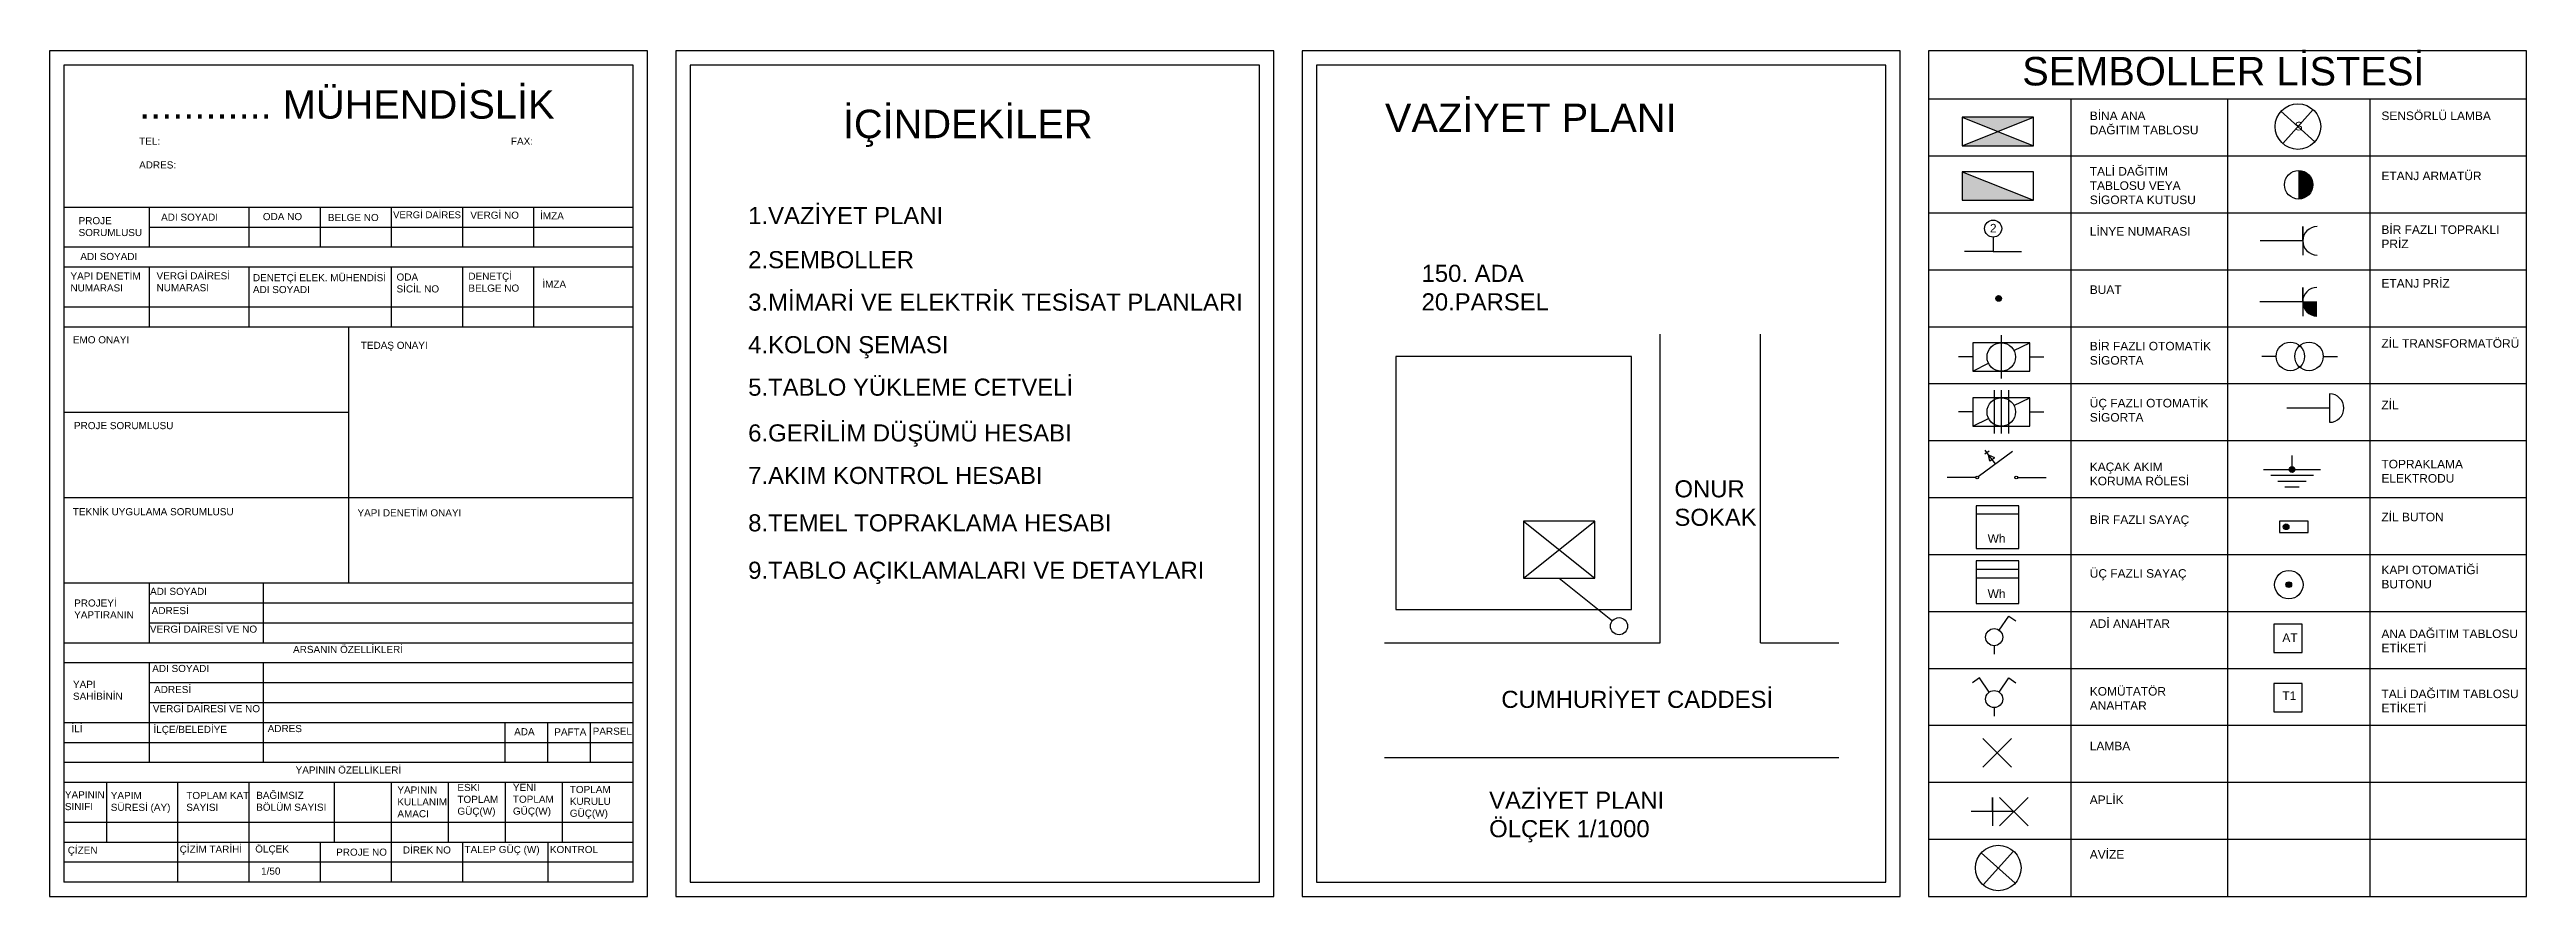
# Model space of a CAD drawing. Header units: inches. Extents: x 50 to 920, y 50 to 347.
import ezdxf

# ---------------------------------------------------------------- set-up
doc = ezdxf.new("R2010")
doc.units = ezdxf.units.IN
doc.header["$MEASUREMENT"] = 0
for name, color, linetype in [('içindekiler', 7, 'Continuous'), ('proje kapağı', 7, 'Continuous'), ('semboller', 7, 'Continuous'), ('Vaziyet Planı', 7, 'Continuous')]:
    doc.layers.add(name, color=color, linetype=linetype)
doc.styles.get("Standard").update_dxf_attribs({"font": 'arial.ttf'})

msp = doc.modelspace()

# ---------------------------------------------------------------- hatches: boundary and pattern name
at = {"layer": 'semboller'}
h = msp.add_hatch(color=256, dxfattribs=at)
h.dxf.hatch_style = 1
h.paths.add_polyline_path([(746.85, 323.67), (721.85, 323.67), (734.35, 318.67)])
h.paths.add_polyline_path([(746.85, 313.67), (734.35, 318.67), (721.85, 313.67)])
h.paths.add_polyline_path([(721.85, 304.51), (721.85, 294.51), (746.85, 294.51)])
h = msp.add_hatch(color=256, dxfattribs=at)
h.dxf.hatch_style = 1
h.paths.add_polyline_path([(840, 294.96, 0.414214), (845, 299.96, 0.414214), (840, 304.96)])
h = msp.add_hatch(color=256, dxfattribs=at)
h.dxf.hatch_style = 1
h.paths.add_polyline_path([(735.61, 260.05, 1), (733.61, 260.05, 1)])
h = msp.add_hatch(color=256, dxfattribs=at)
h.dxf.hatch_style = 1
h.paths.add_polyline_path([(846.4, 258.87), (841.4, 258.87, 0.414214), (846.4, 253.87)])
h = msp.add_hatch(color=256, dxfattribs=at)
h.dxf.hatch_style = 1
h.paths.add_polyline_path([(838.66, 199.92), (836.66, 199.92, 1)])
h.paths.add_polyline_path([(837.66, 200.92, 0.414214), (836.66, 199.92), (837.66, 199.92)])
h.paths.add_polyline_path([(837.66, 200.92), (837.66, 199.92), (838.66, 199.92, 0.414214)])
h = msp.add_hatch(color=256, dxfattribs=at)
h.dxf.hatch_style = 1
h.paths.add_polyline_path([(836.59, 179.85, 1), (834.59, 179.85, 1)])
h = msp.add_hatch(color=256, dxfattribs=at)
h.dxf.hatch_style = 1
h.paths.add_polyline_path([(837.53, 159.51, 1), (835.53, 159.51, 1)])

# ---------------------------------------------------------------- linework, layer by layer
at = {"layer": 'içindekiler'}
for p, q in [((480, 347), (270, 347)), ((270, 347), (270, 50)), ((475, 342), (275, 342)), ((275, 342), (275, 55)), ((475, 55), (475, 342)), ((480, 50), (480, 347)), ((275, 55), (475, 55)), ((270, 50), (480, 50))]:
    msp.add_line(p, q, dxfattribs=at)
at = {"layer": 'proje kapağı'}
for p, q in [((260, 347), (50, 347)), ((50, 347), (50, 50)), ((255, 342), (55, 342)), ((55, 342), (55, 55)), ((255, 55), (255, 342)), ((260, 50), (260, 347)), ((255, 292), (55, 292)), ((55, 292), (55, 250)), ((85, 292), (85, 278)), ((120, 292), (120, 278)), ((145, 292), (145, 278)), ((170, 292), (170, 278)), ((195, 292), (195, 278)), ((220, 292), (220, 278)), ((255, 285), (85, 285)), ((255, 278), (55, 278)), ((255, 271), (55, 271)), ((85, 271), (85, 250)), ((120, 271), (120, 250)), ((170, 271), (170, 250)), ((195, 271), (195, 250)), ((220, 271), (220, 250)), ((255, 257), (55, 257)), ((255, 250), (55, 250)), ((55, 250), (55, 160)), ((155, 250), (155, 160)), ((155, 220), (55, 220)), ((255, 190), (55, 190)), ((255, 160), (55, 160)), ((55, 160), (55, 139)), ((85, 160), (85, 139)), ((125, 160), (125, 139)), ((255, 153), (85, 153)), ((255, 146), (85, 146)), ((255, 139), (55, 139)), ((255, 132), (55, 132)), ((55, 132), (55, 111)), ((85, 132), (85, 111)), ((125, 132), (125, 111)), ((255, 125), (85, 125)), ((255, 118), (85, 118)), ((255, 111), (55, 111)), ((55, 111), (55, 97)), ((85, 111), (85, 97)), ((125, 111), (125, 97)), ((210, 97), (210, 111)), ((225, 97), (225, 111)), ((240, 97), (240, 111)), ((255, 97), (255, 111)), ((255, 104), (55, 104)), ((255, 97), (55, 97)), ((255, 90), (55, 90)), ((55, 90), (55, 69)), ((70, 90), (70, 69)), ((95, 90), (95, 69)), ((120, 90), (120, 69)), ((150, 90), (150, 69)), ((170, 90), (170, 69)), ((190, 90), (190, 69)), ((210, 90), (210, 69)), ((230, 90), (230, 69)), ((255, 76), (55, 76)), ((255, 69), (55, 69)), ((55, 69), (55, 55)), ((255, 62), (55, 62)), ((95, 69), (95, 55)), ((120, 69), (120, 55)), ((145, 69), (145, 55)), ((170, 69), (170, 55)), ((195, 69), (195, 55)), ((225, 69), (225, 55)), ((255, 55), (55, 55)), ((50, 50), (260, 50))]:
    msp.add_line(p, q, dxfattribs=at)
at = {"layer": 'semboller'}
for p, q in [((920, 347), (710, 347)), ((710, 347), (710, 50)), ((920, 50), (920, 347)), ((920, 330), (710, 330)), ((746.85, 323.67), (721.85, 323.67)), ((721.85, 323.67), (721.85, 313.67)), ((721.85, 313.67), (746.85, 323.67)), ((721.85, 323.67), (746.85, 313.67)), ((746.85, 313.67), (746.85, 323.67)), ((760, 330), (760, 50)), ((815, 330), (815, 50)), ((833.77, 325.76), (845.68, 315.07)), ((845.07, 326.37), (834.39, 314.46)), ((865, 330), (865, 50)), ((721.85, 313.67), (746.85, 313.67)), ((920, 310), (710, 310)), ((746.85, 304.51), (721.85, 304.51)), ((721.85, 304.51), (721.85, 294.51)), ((721.85, 304.51), (746.85, 294.51)), ((746.85, 294.51), (746.85, 304.51)), ((840, 304.96), (840, 294.96)), ((920, 290), (710, 290)), ((721.85, 294.51), (746.85, 294.51)), ((732.67, 281.57), (732.67, 276.57)), ((841.44, 280.28), (826.44, 280.28)), ((841.44, 280.28), (841.44, 285.28)), ((841.44, 285.28), (841.44, 275.28)), ((920, 270), (710, 270)), ((732.67, 276.57), (722.67, 276.57)), ((732.67, 276.57), (742.67, 276.57)), ((841.4, 258.87), (841.4, 263.87)), ((841.4, 263.87), (841.4, 253.87)), ((841.4, 258.87), (826.4, 258.87)), ((841.4, 258.87), (846.4, 258.87)), ((920, 250), (710, 250)), ((745.52, 244.48), (725.52, 244.48)), ((725.52, 244.48), (725.52, 234.48)), ((735.52, 247.1), (735.52, 231.91)), ((739.99, 241.72), (745.52, 244.48)), ((745.52, 234.48), (745.52, 244.48)), ((725.52, 239.48), (720.52, 239.48)), ((725.52, 234.48), (731.04, 237.25)), ((745.52, 239.48), (750.52, 239.48)), ((832.06, 239.67), (827.06, 239.67)), ((848.62, 239.67), (853.62, 239.67)), ((920, 230), (710, 230)), ((725.52, 234.48), (745.52, 234.48)), ((733.02, 227.78), (733.02, 212.59)), ((735.52, 227.78), (735.52, 212.59)), ((738.02, 227.78), (738.02, 212.59)), ((850.85, 226.53), (850.85, 216.53)), ((725.52, 220.17), (720.52, 220.17)), ((745.52, 225.17), (725.52, 225.17)), ((725.52, 225.17), (725.52, 215.17)), ((725.52, 215.17), (731.04, 217.93)), ((739.99, 222.4), (745.52, 225.17)), ((745.52, 215.17), (745.52, 225.17)), ((745.52, 220.17), (750.52, 220.17)), ((850.85, 221.53), (835.85, 221.53)), ((920, 210), (710, 210)), ((725.52, 215.17), (745.52, 215.17)), ((727.47, 197.45), (739.51, 206.4)), ((730.51, 205.93), (729.7, 205.34)), ((731.1, 205.13), (729.91, 206.74)), ((730.51, 205.93), (731.31, 206.53)), ((733.49, 201.92), (731.1, 205.13)), ((731.49, 202.93), (731.1, 205.13)), ((731.1, 205.13), (733.1, 204.12)), ((732.3, 203.53), (731.49, 202.93)), ((732.3, 203.53), (733.1, 204.12)), ((837.66, 199.92), (837.66, 204.92)), ((726.57, 197.15), (716.57, 197.15)), ((741.31, 197.15), (751.31, 197.15)), ((827.66, 199.92), (847.66, 199.92)), ((830.16, 197.92), (845.16, 197.92)), ((832.66, 195.92), (842.66, 195.92)), ((835.16, 193.92), (840.16, 193.92)), ((920, 190), (710, 190)), ((741.66, 187.25), (726.66, 187.25)), ((726.66, 187.25), (726.66, 172.25)), ((741.66, 184.25), (726.66, 184.25)), ((741.66, 172.25), (741.66, 187.25)), ((843.28, 181.84), (833.28, 181.84)), ((833.28, 181.84), (833.28, 177.84)), ((833.28, 177.84), (843.28, 177.84)), ((843.28, 177.84), (843.28, 181.84)), ((920, 170), (710, 170)), ((726.66, 172.25), (741.66, 172.25)), ((741.66, 167.85), (726.66, 167.85)), ((726.66, 167.85), (726.66, 152.85)), ((741.66, 152.85), (741.66, 167.85)), ((741.66, 164.85), (726.66, 164.85)), ((741.66, 161.85), (726.66, 161.85)), ((920, 150), (710, 150)), ((726.66, 152.85), (741.66, 152.85)), ((734.75, 143.53), (738.16, 148.47)), ((738.16, 148.47), (740.63, 146.76)), ((841.26, 145.63), (831.26, 145.63)), ((831.26, 145.63), (831.26, 135.63)), ((841.26, 135.63), (841.26, 145.63)), ((733.04, 138.07), (733.04, 135.07)), ((831.26, 135.63), (841.26, 135.63)), ((920, 130), (710, 130)), ((727.92, 126.73), (725.45, 125.02)), ((731.33, 121.8), (727.92, 126.73)), ((734.75, 121.8), (738.16, 126.73)), ((738.16, 126.73), (740.63, 125.02)), ((841.26, 124.83), (831.26, 124.83)), ((831.26, 124.83), (831.26, 114.83)), ((841.26, 114.83), (841.26, 124.83)), ((733.04, 116.33), (733.04, 113.33)), ((831.26, 114.83), (841.26, 114.83)), ((920, 110), (710, 110)), ((729.1, 105.46), (739.1, 95.46)), ((729.1, 95.46), (739.1, 105.46)), ((920, 90), (710, 90)), ((739.95, 79.79), (724.95, 79.79)), ((732.45, 79.79), (732.45, 84.79)), ((732.45, 84.79), (732.45, 74.79)), ((734.95, 84.79), (744.95, 74.79)), ((734.95, 74.79), (744.95, 84.79)), ((920, 70), (710, 70)), ((728.52, 65.34), (740.43, 54.66)), ((739.81, 65.95), (729.13, 54.04)), ((710, 50), (920, 50))]:
    msp.add_line(p, q, dxfattribs=at)
for centre, radius in [((839.73, 320.41), 8), ((840, 299.96), 5), ((732.67, 284.57), 3), ((734.61, 260.05), 1), ((735.52, 239.48), 5), ((837.06, 239.67), 5), ((843.62, 239.67), 5), ((735.52, 220.17), 5), ((837.66, 199.92), 1), ((727.07, 197.15), 0.5), ((740.81, 197.15), 0.5), ((835.59, 179.85), 1), ((836.53, 159.51), 5), ((836.53, 159.51), 1), ((733.04, 141.07), 3), ((733.04, 119.33), 3), ((734.47, 60), 8)]:
    msp.add_circle(centre, radius, dxfattribs=at)
for centre, start, end in [((846.44, 280.28), 90, 270), ((846.4, 258.87), 90, 270), ((850.85, 221.53), 270, 90)]:
    msp.add_arc(centre, 5, start, end, dxfattribs=at)
at = {"layer": 'Vaziyet Planı'}
for p, q in [((700, 347), (490, 347)), ((490, 347), (490, 50)), ((695, 342), (495, 342)), ((495, 342), (495, 55)), ((695, 55), (695, 342)), ((700, 50), (700, 347)), ((615.74, 139.05), (615.74, 247.5)), ((651, 139.05), (651, 247.5)), ((567.72, 161.83), (592.72, 181.83)), ((567.72, 181.83), (592.72, 161.83)), ((580.22, 161.83), (598.93, 146.79)), ((518.91, 139.05), (615.74, 139.05)), ((651, 139.05), (678.43, 139.05)), ((518.91, 98.8), (678.43, 98.8)), ((495, 55), (695, 55)), ((490, 50), (700, 50))]:
    msp.add_line(p, q, dxfattribs=at)
for points in [[(522.82, 150.79), (605.67, 150.79), (605.67, 239.67), (522.82, 239.67)], [(567.72, 161.83), (592.72, 161.83), (592.72, 181.83), (567.72, 181.83)]]:
    msp.add_lwpolyline(points, close=True, dxfattribs=at)
msp.add_circle((601.27, 144.92), 3, dxfattribs=at)

# ---------------------------------------------------------------- texts
at = {"layer": 'içindekiler', "attachment_point": 1}
for s, width, heights, insert, char_height in [('İÇİNDEKİLER', 163.5378, [0.143], (328.65, 326.33), 10), ('\\pxi-3,l4,t4;1.VAZİYET PLANI', 89.3649, [0], (289.4, 292.16), 6), ('\\pxi-3,l4,t4;2.SEMBOLLER', 89.3649, [0], (289.4, 276.66), 6), ('\\pxi-3,l4,t4;3.MİMARİ VE ELEKTRİK TESİSAT PLANLARI', 182.6601, [19.27], (289.4, 261.74), 6), ('\\pxi-3,l4,t4;4.KOLON ŞEMASI', 89.3649, [0], (289.4, 246.81), 6), ('\\pxi-3,l4,t4;5.TABLO YÜKLEME CETVELİ', 134.9277, [13.9], (289.4, 231.88), 6), ('\\pxi-3,l4,t4;6.GERİLİM DÜŞÜMÜ HESABI', 124.441, [16.05], (289.4, 215.81), 6), ('\\pxi-3,l4,t4;7.AKIM KONTROL HESABI', 116.4856, [15.23], (289.4, 200.88), 6), ('\\pxi-3,l4,t4;8.TEMEL TOPRAKLAMA HESABI', 143.9679, [9.36], (289.4, 184.23), 6), ('\\pxi-3,l4,t4;9.TABLO AÇIKLAMALARI VE DETAYLARI', 166.5326, [23.29], (289.4, 167.58), 6)]:
    msp.add_mtext_dynamic_manual_height_columns(s, width=width, gutter_width=1, heights=heights, dxfattribs=dict(at, insert=insert, char_height=char_height))
at = {"layer": 'proje kapağı', "attachment_point": 1}
for s, width, heights, insert, char_height in [('{\\H50x;............ MÜHENDİSLİK\\P\\H0.25x;TEL:                                                                                                                               FAX:\\P\\PADRES:}', 155.6504, [0], (81.47, 333.19), 0.2), ('PROJE\\PSORUMLUSU', 20.5913, [0], (60.2, 288.61), 2.5), ('ADI SOYADI', 19.8953, [3.15], (89.19, 289.84), 2.5), ('ODA NO', 19.8953, [3.15], (124.93, 290.04), 2.5), ('BELGE NO', 19.8953, [3.15], (147.76, 289.73), 2.5), ('VERGİ DAİRESİ', 25.9738, [5.64], (170.67, 290.62), 2.4), ('VERGİ NO', 19.8953, [3.15], (197.8, 290.54), 2.5), ('İMZA', 19.8953, [3.15], (222.3, 290.29), 2.5), ('YAPI DENETİM\\PNUMARASI', 26.4429, [8.93], (57.36, 269.16), 2.5), ('ADI SOYADI', 19.8953, [3.15], (60.82, 276.04), 2.5), ('VERGİ DAİRESİ\\PNUMARASI', 26.1911, [10.94], (87.59, 269.24), 2.5), ('DENETÇİ\\PBELGE NO', 19.8953, [9.65], (197.12, 269.09), 2.5), ('DENETÇİ ELEK. MÜHENDİSİ\\PADI SOYADI', 46.6985, [9.15], (121.44, 268.58), 2.5), ('ODA\\PSİCİL NO', 19.8953, [8.9], (171.89, 268.81), 2.5), ('İMZA', 19.8953, [3.15], (223.09, 266.32), 2.5), ('EMO ONAYI', 19.8953, [3.15], (58.19, 246.78), 2.5), ('TEDAŞ ONAYI', 26.4576, [3.79], (159.34, 244.83), 2.5), ('PROJE SORUMLUSU', 40.886, [3.55], (58.58, 216.63), 2.5), ('TEKNİK UYGULAMA SORUMLUSU', 57.4018, [2.47], (58.19, 186.38), 2.5), ('YAPI DENETİM ONAYI', 41.2752, [5.43], (158.16, 185.99), 2.5), ('ADI SOYADI', 41.2752, [5.43], (85.31, 158.4), 2.5), ('PROJEYİ\\PYAPTIRANIN', 26.4429, [8.93], (58.65, 154.32), 2.5), ('ADRESİ', 41.2752, [5.43], (85.9, 151.66), 2.5), ('VERGİ DAİRESİ VE NO', 41.2752, [5.43], (85.26, 145.15), 2.5), ('ADI SOYADI', 41.2752, [5.43], (86.07, 131.33), 2.5), ('ARSANIN ÖZELLİKLERİ', 41.2752, [5.43], (135.54, 138.01), 2.5), ('YAPI\\PSAHİBİNİN', 26.4429, [8.93], (58.23, 125.75), 2.5), ('ADRESİ', 41.2752, [5.43], (86.73, 123.95), 2.5), ('VERGİ DAİRESİ VE NO', 41.2752, [5.43], (86.29, 117.21), 2.5), ('İLİ', 41.2752, [5.43], (57.69, 110.2), 2.5), ('İLÇE/BELEDİYE', 41.2752, [5.43], (86.51, 109.93), 2.5), ('ADRES', 41.2752, [5.43], (126.62, 110.22), 2.5), ('ADA', 41.2752, [5.43], (213.2, 109.11), 2.5), ('PAFTA', 41.2752, [5.43], (227.3, 109.03), 2.5), ('PARSEL', 41.2752, [5.43], (240.78, 109.28), 2.5), ('YAPININ ÖZELLİKLERİ', 41.2752, [5.43], (136.44, 95.67), 2.5), ('BAĞIMSIZ\\PBÖLÜM SAYISI', 26.4429, [8.93], (122.59, 86.77), 2.5), ('YAPININ\\PKULLANIM\\PAMACI', 26.1794, [12.62], (172.18, 88.64), 2.5), ('ESKİ\\PTOPLAM\\PGÜÇ(W)', 29.868, [14.46], (193.26, 89.53), 2.5), ('YENİ\\PTOPLAM\\PGÜÇ(W)', 26.1794, [14.72], (212.76, 89.57), 2.5), ('TOPLAM\\PKURULU\\PGÜÇ(W)', 26.1794, [12.62], (232.74, 88.82), 2.5), ('YAPININ\\PSINIFI', 26.4429, [8.93], (55.39, 86.98), 2.5), ('YAPIM\\PSÜRESİ (AY)', 26.4429, [8.93], (71.51, 86.72), 2.5), ('TOPLAM KAT\\PSAYISI', 26.4429, [8.93], (98.03, 86.72), 2.5), ('ÇİZEN', 41.2752, [5.43], (56.39, 67.51), 2.5), ('ÇİZİM TARİHİ', 41.2752, [5.43], (95.7, 67.85), 2.5), ('ÖLÇEK', 41.2752, [5.43], (122.25, 67.93), 2.5), ('PROJE NO', 41.2752, [5.43], (150.67, 66.82), 2.5), ('DİREK NO', 41.2752, [5.43], (174.1, 67.58), 2.5), ('TALEP GÜÇ (W)', 41.2752, [5.43], (195.75, 67.75), 2.5), ('KONTROL', 41.2752, [5.43], (225.76, 67.75), 2.5), ('1/50', 41.2752, [5.43], (124.31, 60.17), 2.5)]:
    msp.add_mtext_dynamic_manual_height_columns(s, width=width, gutter_width=1, heights=heights, dxfattribs=dict(at, insert=insert, char_height=char_height))
at = {"layer": 'semboller', "attachment_point": 1}
for s, width, heights, insert, char_height in [('SEMBOLLER LİSTESİ', 151.4286, [0], (742.89, 344.85), 10), ('BİNA ANA\\PDAĞITIM TABLOSU', 43.811, [0], (766.62, 325.69), 3), ('S', 4.707, [0], (838.62, 322.06), 3), ('SENSÖRLÜ LAMBA', 43.811, [9.41], (869.06, 325.69), 3), ('TALİ DAĞITIM TABLOSU VEYA SİGORTA KUTUSU', 43.811, [0], (766.62, 306.18), 3), ('ETANJ ARMATÜR', 43.811, [0], (869.06, 304.6), 3), ('2', 4.707, [0], (731.56, 286.21), 3), ('LİNYE NUMARASI', 43.811, [0], (766.62, 285.08), 3), ('BİR FAZLI TOPRAKLI PRİZ', 43.811, [0], (869.06, 285.71), 3), ('BUAT', 43.811, [0], (766.62, 264.62), 3), ('ETANJ PRİZ', 43.811, [0], (869.06, 266.82), 3), ('BİR FAZLI OTOMATİK SİGORTA', 43.811, [0], (766.62, 244.79), 3), ('ZİL TRANSFORMATÖRÜ', 48.9487, [9.3], (869.06, 245.73), 3), ('ÜÇ FAZLI OTOMATİK SİGORTA', 43.811, [0], (766.62, 224.77), 3), ('ZİL', 43.811, [0], (869.06, 224.13), 3), ('KAÇAK AKIM\\PKORUMA RÖLESİ', 42.8554, [9.41], (766.62, 202.41), 3), ('TOPRAKLAMA \\PELEKTRODU', 43.811, [0], (869.06, 203.35), 3), ('BİR FAZLI SAYAÇ', 43.811, [0], (766.62, 183.84), 3), ('ZİL BUTON', 43.811, [0], (869.06, 184.77), 3), ('Wh', 10.0232, [0], (730.75, 177.23), 3), ('ÜÇ FAZLI SAYAÇ', 43.811, [0], (766.62, 164.95), 3), ('KAPI OTOMATİĞİ\\PBUTONU', 43.811, [0], (869.06, 166.2), 3), ('Wh', 10.0232, [0], (730.75, 157.83), 3), ('ADİ ANAHTAR', 43.811, [0], (766.62, 147.32), 3), ('AT', 4.839, [0.0651], (834.26, 142.39), 3), ('ANA DAĞITIM TABLOSU\\PETİKETİ', 51.5381, [14.41], (869.06, 143.76), 3), ('KOMÜTATÖR ANAHTAR', 43.811, [0], (766.62, 123.55), 3), ('T1', 4.839, [0.0651], (834.26, 122.02), 3), ('TALİ DAĞITIM TABLOSU\\PETİKETİ', 53.7918, [13.45], (869.06, 122.66), 3), ('LAMBA', 43.811, [0], (766.62, 104.35), 3), ('APLİK', 43.811, [0], (766.62, 85.46), 3), ('AVİZE', 43.811, [0], (766.62, 66.26), 3)]:
    msp.add_mtext_dynamic_manual_height_columns(s, width=width, gutter_width=1, heights=heights, dxfattribs=dict(at, insert=insert, char_height=char_height))
at = {"layer": 'Vaziyet Planı', "attachment_point": 1}
for s, width, heights, insert, char_height in [('VAZİYET PLANI', 131.6962, [0], (519.04, 328.5), 10), ('150. ADA\\P20.PARSEL', 63.3112, [0], (531.92, 271.85), 6), ('ONUR\\PSOKAK', 26.0588, [0], (620.73, 196.18), 6), ('CUMHURİYET CADDESİ', 101.1358, [19.27], (559.93, 122.23), 6), ('VAZİYET PLANI\\PÖLÇEK 1/1000', 135.4367, [0], (555.65, 86.81), 6)]:
    msp.add_mtext_dynamic_manual_height_columns(s, width=width, gutter_width=1, heights=heights, dxfattribs=dict(at, insert=insert, char_height=char_height))

doc.saveas('drawing.dxf')
